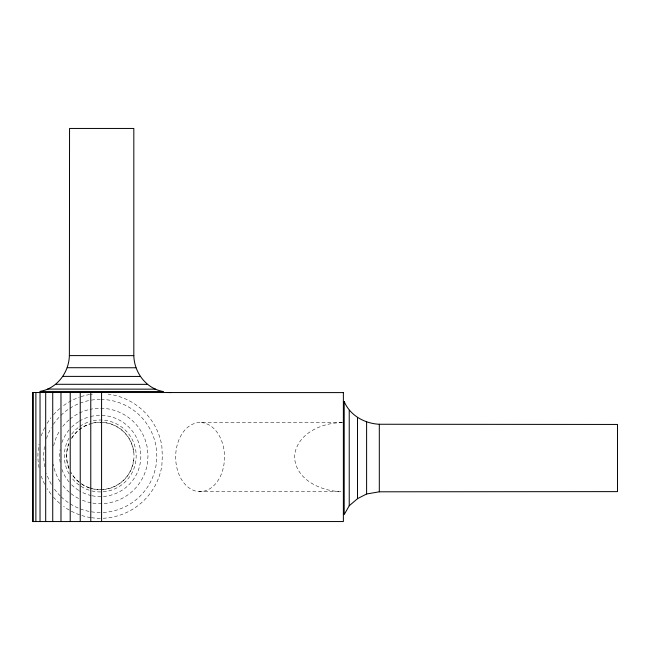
<?xml version="1.0" encoding="UTF-8"?>
<svg xmlns="http://www.w3.org/2000/svg" width="650" height="650" viewBox="0 0 650 650"><rect width="100%" height="100%" fill="white"/><g stroke="black" fill="none" stroke-linecap="round" stroke-linejoin="round"><path stroke-width="0.49" stroke-dasharray="3.25 2.44" d="M133.77 459.859L132.218 466.343A33.589 33.589 0 0 1 89.895 487.906M342.477 422.646C322.392 422.508 297.261 433.16 294.572 455.471C294.263 479.001 320.613 491.294 341.096 491.579L198.941 491.579M201.216 422.573A34.539 24.424 -90 0 1 220.643 475.719A34.539 24.424 -90 0 1 178.384 472.932A34.539 24.424 -90 0 1 201.216 422.573L342.355 422.573M133.77 452.075L132.218 445.591A33.589 33.589 0 0 0 71.638 438.417M89.066 487.63A33.589 33.589 0 0 1 70.752 471.989M68.916 468A33.589 33.589 0 0 1 68.916 443.934M91.528 488.589A33.776 33.776 0 0 0 132.397 466.407C134.542 459.631 134.542 452.302 132.397 445.526A33.776 33.776 0 0 0 91.528 423.345M89.838 488.085A33.776 33.776 0 0 1 80.421 483.291M79.016 482.219A33.776 33.776 0 0 1 71.476 473.614M69.071 468.894A33.776 33.776 0 0 1 69.071 443.04M71.476 438.319A33.776 33.776 0 0 1 89.838 423.849M103.204 518.253A62.351 62.351 0 0 0 161.858 465.709L162.305 455.967L161.858 446.225A62.351 62.351 0 0 0 108.095 394.103M100.271 518.318A62.351 62.351 0 0 1 91.487 517.701M90.521 517.554A62.351 62.351 0 0 1 63.619 506.415M59.776 503.384A62.351 62.351 0 0 1 53.503 497.201M51.001 494.179A62.351 62.351 0 0 1 47.109 488.548M44.712 484.274A62.351 62.351 0 0 1 41.283 476.166M39.024 467.651A62.351 62.351 0 0 1 39.024 444.283M41.283 435.768A62.351 62.351 0 0 1 44.712 427.659M47.109 423.386A62.351 62.351 0 0 1 51.001 417.755M53.503 414.733A62.351 62.351 0 0 1 59.776 408.549M63.619 405.519A62.351 62.351 0 0 1 79.154 397.296M81.006 396.662A62.351 62.351 0 0 1 89.554 394.542M90.521 394.379A62.351 62.351 0 0 1 92.454 394.103M92.804 503.1A47.718 47.718 0 0 0 147.404 463.385L147.997 455.967L147.412 448.549A47.718 47.718 0 0 0 90.049 409.354M90.968 502.775A47.718 47.718 0 0 1 81.144 499.688M78.609 498.493A47.718 47.718 0 0 1 69.997 492.863M69.282 492.261A47.718 47.718 0 0 1 62.79 485.509M60.076 481.699A47.718 47.718 0 0 1 53.292 464.352M53.658 445.738A47.718 47.718 0 0 1 60.076 430.235M62.79 426.424A47.718 47.718 0 0 1 69.282 419.673M69.997 419.071A47.718 47.718 0 0 1 78.609 413.441M79.446 413.026A47.718 47.718 0 0 1 89.131 409.565M103.228 512.444A56.558 56.558 0 0 0 156.138 464.799L156.829 455.967L156.138 447.135A56.558 56.558 0 0 0 101.254 399.417M100.271 512.525A56.558 56.558 0 0 1 60.978 496.649M60.279 495.958A56.558 56.558 0 0 1 53.381 487.598M51.293 484.242A56.558 56.558 0 0 1 46.483 473.444M44.752 466.757A56.558 56.558 0 0 1 44.752 445.177M46.483 438.49A56.558 56.558 0 0 1 51.293 427.692M53.381 424.336A56.558 56.558 0 0 1 60.279 415.976M60.978 415.285A56.558 56.558 0 0 1 89.489 400.449M91.422 400.108A56.558 56.558 0 0 1 100.271 399.409M91.877 490.937A35.961 35.961 0 0 0 134.477 467.082C136.744 459.875 136.744 452.059 134.477 444.852A35.961 35.961 0 0 0 90.058 421.484M89.164 490.165A35.961 35.961 0 0 1 79.901 485.599M79.138 485.062A35.961 35.961 0 0 1 71.744 477.856M69.127 473.948A35.961 35.961 0 0 1 69.127 437.986M71.744 434.078A35.961 35.961 0 0 1 79.138 426.871M79.901 426.335A35.961 35.961 0 0 1 89.164 421.769M92.129 495.771A40.633 40.633 0 0 0 138.913 468.52C141.472 460.379 141.472 451.555 138.913 443.414A40.633 40.633 0 0 0 90.342 416.569M91.236 495.576A40.633 40.633 0 0 1 79.438 490.848M78.658 490.368A40.633 40.633 0 0 1 71.541 484.697M69.087 482.007A40.633 40.633 0 0 1 61.921 469.381M60.141 462.321A40.633 40.633 0 0 1 60.141 449.613M61.921 442.552A40.633 40.633 0 0 1 69.087 429.926M71.541 427.237A40.633 40.633 0 0 1 78.658 421.566M79.438 421.086A40.633 40.633 0 0 1 89.464 416.804"/><path stroke-width="0.97" d="M69.371 355.599L69.55 128.448L133.819 128.448L133.819 355.648C134.225 372.556 146.209 388.7 163.304 391.536L39.861 391.438C56.956 388.635 68.957 372.507 69.371 355.599L133.819 355.648M349.229 505.749L344.199 514.589L344.199 401.481C349.919 415.423 364.666 423.564 379.308 424.255L617.5 424.45L617.5 491.619L379.308 491.806L366.608 493.992L357.516 498.664L349.229 505.749L349.229 410.321M67.291 367.713L135.899 367.762M62.839 376.382L140.343 376.439M56.079 384.288L147.087 384.353M47.653 389.074L155.521 389.163M167.806 392.486L170.666 392.6L169.812 392.494M379.308 424.255L379.308 491.806M366.608 422.069L366.608 493.992M357.516 417.406L357.516 498.664M101.579 392.494L101.579 521.552M90.772 392.494L90.772 521.552M80.234 392.494L80.234 521.552M70.216 392.494L70.216 521.552M60.978 392.494L60.978 521.552M52.731 392.494L52.731 521.552M45.695 392.494L45.695 521.552M40.032 392.494L40.032 521.552M35.88 392.494L35.88 521.552M33.353 392.494L33.353 521.552M343.371 392.6L32.5 392.494L32.5 521.552L343.371 521.552L343.371 392.6"/></g></svg>
